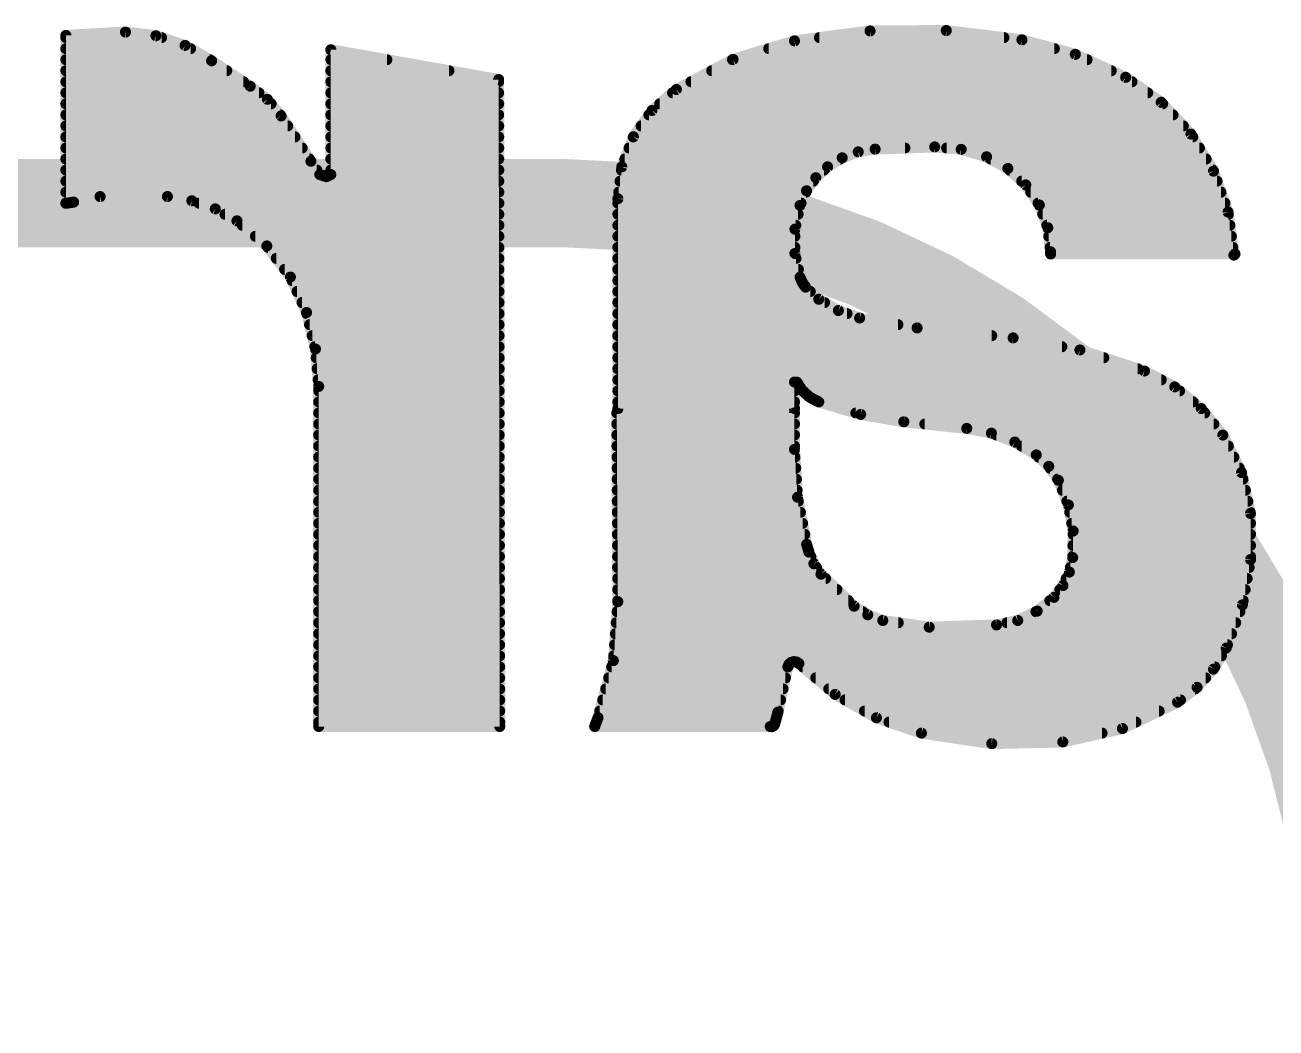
# Model space of a CAD drawing. Extents: x 0 to 48, y -23 to 79.
# Drawn here: x 27.442 to 30.32, y 40.012 to 42.32 of the extents above; entities that cross this region are included whole.
import ezdxf

# ---------------------------------------------------------------- set-up
doc = ezdxf.new("R2010")
doc.units = 0
doc.layers.add('1', color=12, linetype='CONTINUOUS')
doc.layers.add('22', color=40, linetype='CONTINUOUS')

msp = doc.modelspace()

# ---------------------------------------------------------------- linework, layer by layer
at = {"layer": '1', "const_width": 0.2032}
msp.add_lwpolyline([(28.684, 41.91), (19.576, 41.91)], dxfattribs=at)
at = {"layer": '1'}
for points, const_width in [([(30.48, 40.114, 0.4142), (28.684, 41.91)], 0.2032), ([(28.684, 41.9608, 1), (28.684, 41.8592)], 0.1016), ([(28.684, 41.8592, 1), (28.684, 41.9608)], 0.1016)]:
    msp.add_lwpolyline(points, format="xyb", dxfattribs=dict(at, const_width=const_width))
at = {"layer": '22', "const_width": 0.0127}
for points in [[(27.5425, 42.2961, 1), (27.5297, 42.2961)], [(27.5357, 42.3024, 1), (27.5365, 42.2898)], [(27.6741, 42.31, 1), (27.6725, 42.2974)], [(27.6737, 42.2974, 1), (27.6729, 42.31)], [(29.3863, 42.3127, 1), (29.3864, 42.3)], [(29.3872, 42.3001, 1), (29.3855, 42.3127)], [(29.5625, 42.3135, 1), (29.561, 42.3009)], [(29.5618, 42.3009, 1), (29.5617, 42.3136)], [(27.5361, 42.2974, 1), (27.5361, 42.2847)], [(27.7454, 42.3013, 1), (27.7413, 42.2893)], [(27.7426, 42.289, 1), (27.7441, 42.3016)], [(27.7562, 42.2847, 1), (27.7562, 42.2974)], [(27.8135, 42.2785, 1), (27.8071, 42.2675)], [(27.8083, 42.267, 1), (27.8123, 42.279)], [(29.2117, 42.2897, 1), (29.2133, 42.2771)], [(29.2143, 42.2773, 1), (29.2107, 42.2895)], [(29.27, 42.2974, 1), (29.27, 42.2847)], [(29.6942, 42.2847, 1), (29.6942, 42.2974)], [(29.7375, 42.292, 1), (29.7341, 42.2798)], [(29.735, 42.2796, 1), (29.7366, 42.2922)], [(27.5361, 42.2719, 1), (27.5361, 42.2593)], [(27.5361, 42.2465, 1), (27.5361, 42.2339)], [(27.8231, 42.2593, 1), (27.8231, 42.2719)], [(27.8671, 42.2339, 1), (27.8671, 42.2465)], [(28.1468, 42.2694, 1), (28.1446, 42.2568)], [(28.1521, 42.2631, 1), (28.1394, 42.2631)], [(28.1457, 42.2465, 1), (28.1457, 42.2339)], [(28.2746, 42.2339, 1), (28.2746, 42.2465)], [(29.0698, 42.2465, 1), (29.0698, 42.2339)], [(29.0693, 42.247, 1), (29.073, 42.2348)], [(29.0741, 42.2353, 1), (29.0681, 42.2465)], [(29.1533, 42.2719, 1), (29.1533, 42.2593)], [(29.8104, 42.2593, 1), (29.8104, 42.2719)], [(29.8613, 42.2583, 1), (29.856, 42.2467)], [(29.857, 42.2464, 1), (29.8603, 42.2586)], [(29.8856, 42.2339, 1), (29.8856, 42.2465)], [(27.5361, 42.2212, 1), (27.5361, 42.2085)], [(27.8749, 42.243, 1), (27.8679, 42.2324)], [(27.8682, 42.2322, 1), (27.8746, 42.2432)], [(27.9062, 42.2085, 1), (27.9062, 42.2212)], [(28.1457, 42.2212, 1), (28.1457, 42.2085)], [(28.4175, 42.2085, 1), (28.4175, 42.2212)], [(29.022, 42.2212, 1), (29.022, 42.2085)], [(29.9412, 42.2085, 1), (29.9412, 42.2212)], [(27.5361, 42.1957, 1), (27.5361, 42.1831)], [(27.9448, 42.1831, 1), (27.9448, 42.1957)], [(28.1457, 42.1957, 1), (28.1457, 42.1831)], [(28.5381, 42.1945, 1), (28.5255, 42.1945)], [(28.5307, 42.1882, 1), (28.5329, 42.2008)], [(28.5318, 42.1831, 1), (28.5318, 42.1957)], [(28.9743, 42.1957, 1), (28.9743, 42.1831)], [(29.9782, 42.2048, 1), (29.9708, 42.1944)], [(29.9719, 42.1938, 1), (29.9771, 42.2054)], [(29.989, 42.1831, 1), (29.989, 42.1957)], [(27.5361, 42.1703, 1), (27.5361, 42.1577)], [(27.9642, 42.1842, 1), (27.9564, 42.1742)], [(27.9568, 42.1739, 1), (27.9638, 42.1845)], [(27.9802, 42.1577, 1), (27.9802, 42.1703)], [(28.1457, 42.1703, 1), (28.1457, 42.1577)], [(28.5319, 42.1577, 1), (28.5319, 42.1703)], [(28.932, 42.1703, 1), (28.932, 42.1577)], [(28.9378, 42.1772, 1), (28.9438, 42.166)], [(28.9449, 42.1668, 1), (28.9367, 42.1764)], [(30.0252, 42.1577, 1), (30.0252, 42.1703)], [(27.5361, 42.145, 1), (27.5361, 42.1323)], [(28.0046, 42.153, 1), (27.9949, 42.145)], [(27.9959, 42.144, 1), (28.0036, 42.154)], [(28.0083, 42.1323, 1), (28.0083, 42.145)], [(28.1457, 42.145, 1), (28.1457, 42.1323)], [(28.5319, 42.1323, 1), (28.5319, 42.145)], [(28.9024, 42.145, 1), (28.9024, 42.1323)], [(30.0609, 42.1465, 1), (30.0516, 42.1378)], [(30.0526, 42.1369, 1), (30.0599, 42.1473)], [(30.0596, 42.1323, 1), (30.0596, 42.145)], [(27.5361, 42.1195, 1), (27.5361, 42.1069)], [(28.0367, 42.1142, 1), (28.0261, 42.1072)], [(28.0265, 42.1067, 1), (28.0363, 42.1147)], [(28.0293, 42.1069, 1), (28.0293, 42.1195)], [(28.1457, 42.1195, 1), (28.1457, 42.1069)], [(28.5319, 42.1069, 1), (28.5319, 42.1195)], [(28.8775, 42.1195, 1), (28.8775, 42.1069)], [(28.8805, 42.1281, 1), (28.8888, 42.1185)], [(28.8898, 42.1196, 1), (28.8794, 42.127)], [(30.0834, 42.1069, 1), (30.0834, 42.1195)], [(27.5361, 42.0941, 1), (27.5361, 42.0815)], [(28.0465, 42.0815, 1), (28.0465, 42.0941)], [(28.1457, 42.0941, 1), (28.1457, 42.0815)], [(28.532, 42.0815, 1), (28.532, 42.0941)], [(28.8596, 42.0941, 1), (28.8596, 42.0815)], [(30.1072, 42.0815, 1), (30.1072, 42.0941)], [(30.13, 42.0725, 1), (30.1192, 42.0659)], [(30.12, 42.0648, 1), (30.1292, 42.0735)], [(27.5361, 42.0688, 1), (27.5361, 42.0561)], [(28.0632, 42.0561, 1), (28.0632, 42.0688)], [(28.1457, 42.0688, 1), (28.1457, 42.0561)], [(28.532, 42.0561, 1), (28.532, 42.0688)], [(28.8417, 42.0688, 1), (28.8417, 42.0561)], [(28.8367, 42.0665, 1), (28.8471, 42.0591)], [(28.8478, 42.0605, 1), (28.836, 42.0651)], [(29.5357, 42.0458, 1), (29.5345, 42.0332)], [(29.5353, 42.0332, 1), (29.5349, 42.0458)], [(30.1287, 42.0561, 1), (30.1287, 42.0688)], [(27.5361, 42.0433, 1), (27.5361, 42.0307)], [(27.5361, 42.0179, 1), (27.5361, 42.0053)], [(28.0799, 42.0307, 1), (28.0799, 42.0433)], [(28.0966, 42.0053, 1), (28.0966, 42.0179)], [(28.1457, 42.0433, 1), (28.1457, 42.0307)], [(28.1457, 42.0179, 1), (28.1457, 42.0053)], [(28.5321, 42.0307, 1), (28.5321, 42.0433)], [(28.5321, 42.0053, 1), (28.5321, 42.0179)], [(28.8221, 42.0179, 1), (28.8221, 42.0053)], [(28.8319, 42.0433, 1), (28.8319, 42.0307)], [(29.3201, 42.0203, 1), (29.3245, 42.0084)], [(29.3178, 42.0053, 1), (29.3178, 42.0179)], [(29.3256, 42.0089, 1), (29.319, 42.0198)], [(29.3581, 42.0344, 1), (29.3602, 42.0218)], [(29.3614, 42.0221, 1), (29.3569, 42.034)], [(29.3978, 42.0408, 1), (29.3982, 42.0282)], [(29.399, 42.0282, 1), (29.397, 42.0408)], [(29.4666, 42.0307, 1), (29.4666, 42.0433)], [(29.5625, 42.0433, 1), (29.5625, 42.0307)], [(29.5977, 42.04, 1), (29.5941, 42.0279)], [(29.5953, 42.0276, 1), (29.5965, 42.0403)], [(29.6576, 42.0223, 1), (29.6514, 42.0111)], [(29.6527, 42.0106, 1), (29.6563, 42.0228)], [(29.6638, 42.0179, 1), (29.6638, 42.0053)], [(30.1442, 42.0307, 1), (30.1442, 42.0433)], [(30.1596, 42.0053, 1), (30.1596, 42.0179)], [(27.5361, 41.9926, 1), (27.5361, 41.9799)], [(28.1053, 42.01, 1), (28.0947, 42.003)], [(28.0947, 42.003, 1), (28.1053, 42.01)], [(28.1135, 41.9799, 1), (28.1135, 41.9926)], [(28.1457, 41.9926, 1), (28.1457, 41.9799)], [(28.5322, 41.9799, 1), (28.5322, 41.9926)], [(28.8143, 41.9926, 1), (28.8143, 41.9799)], [(28.8093, 41.996, 1), (28.8211, 41.9914)], [(28.8215, 41.9929, 1), (28.8089, 41.9945)], [(29.2805, 41.9799, 1), (29.2805, 41.9926)], [(29.2854, 41.9992, 1), (29.292, 41.9884)], [(29.293, 41.9891, 1), (29.2844, 41.9985)], [(29.7077, 41.9945, 1), (29.6991, 41.9851)], [(29.7003, 41.9843, 1), (29.7065, 41.9954)], [(29.7074, 41.9926, 1), (29.7074, 41.9799)], [(30.1825, 41.9859, 1), (30.1706, 41.9817)], [(30.1711, 41.9805, 1), (30.182, 41.9871)], [(30.1751, 41.9799, 1), (30.1751, 41.9926)], [(27.5361, 41.9671, 1), (27.5361, 41.9545)], [(28.1223, 41.982, 1), (28.1183, 41.97)], [(28.115, 41.9725, 1), (28.1256, 41.9795)], [(28.1328, 41.9767, 1), (28.1384, 41.9653)], [(28.1336, 41.965, 1), (28.1376, 41.977)], [(28.1394, 41.976, 1), (28.1521, 41.976)], [(28.1485, 41.9703, 1), (28.1429, 41.9817)], [(28.5322, 41.9545, 1), (28.5322, 41.9671)], [(28.8111, 41.9671, 1), (28.8111, 41.9545)], [(29.2573, 41.9734, 1), (29.2659, 41.964)], [(29.256, 41.9545, 1), (29.256, 41.9671)], [(29.2668, 41.965, 1), (29.2565, 41.9724)], [(29.7352, 41.9671, 1), (29.7352, 41.9545)], [(29.7499, 41.9557, 1), (29.7393, 41.9486)], [(30.1847, 41.9545, 1), (30.1847, 41.9671)], [(27.5361, 41.9417, 1), (27.5361, 41.9291)], [(27.6149, 41.9316, 1), (27.6149, 41.9189)], [(27.6162, 41.919, 1), (27.6136, 41.9314)], [(27.7709, 41.9315, 1), (27.7687, 41.9189)], [(27.7698, 41.9189, 1), (27.7698, 41.9316)], [(28.5323, 41.9291, 1), (28.5323, 41.9417)], [(28.808, 41.9417, 1), (28.808, 41.9291)], [(29.235, 41.9423, 1), (29.2453, 41.935)], [(29.246, 41.9361, 1), (29.2344, 41.9412)], [(29.2387, 41.9291, 1), (29.2387, 41.9417)], [(29.7403, 41.9475, 1), (29.7489, 41.9569)], [(29.7559, 41.9417, 1), (29.7559, 41.9291)], [(30.1937, 41.9291, 1), (30.1937, 41.9417)], [(27.5297, 41.91, 1), (27.5425, 41.91)], [(27.5361, 41.9164, 1), (27.5361, 41.9037)], [(27.5361, 41.9164, 1), (27.5361, 41.9037)], [(27.5377, 41.9163, 1), (27.5397, 41.9037)], [(27.5387, 41.9037, 1), (27.5387, 41.9164)], [(27.5387, 41.9037, 1), (27.5387, 41.9164)], [(27.5526, 41.9187, 1), (27.5552, 41.9063)], [(27.5549, 41.9062, 1), (27.5529, 41.9188)], [(27.8281, 41.9217, 1), (27.8239, 41.9097)], [(27.825, 41.9094, 1), (27.8271, 41.9219)], [(27.8423, 41.9164, 1), (27.8423, 41.9037)], [(27.8829, 41.9025, 1), (27.8768, 41.8914)], [(27.8778, 41.8909, 1), (27.882, 41.9029)], [(28.5323, 41.9037, 1), (28.5323, 41.9164)], [(28.8125, 41.9202, 1), (28.7997, 41.9202)], [(28.7998, 41.921, 1), (28.8124, 41.9194)], [(28.8061, 41.9164, 1), (28.8061, 41.9037)], [(29.2194, 41.9075, 1), (29.231, 41.9023)], [(29.2314, 41.9036, 1), (29.219, 41.9062)], [(29.2275, 41.9037, 1), (29.2275, 41.9164)], [(29.773, 41.9164, 1), (29.773, 41.9037)], [(29.7817, 41.9081, 1), (29.7698, 41.9037)], [(29.7705, 41.9024, 1), (29.7811, 41.9095)], [(30.2028, 41.9037, 1), (30.2028, 41.9164)], [(27.9022, 41.8909, 1), (27.9022, 41.8783)], [(27.9339, 41.8743, 1), (27.9257, 41.8645)], [(27.9267, 41.8638, 1), (27.9329, 41.875)], [(28.5323, 41.8783, 1), (28.5323, 41.8909)], [(28.8061, 41.8909, 1), (28.8061, 41.8783)], [(29.2209, 41.8783, 1), (29.2209, 41.8909)], [(29.7837, 41.8909, 1), (29.7837, 41.8783)], [(30.2163, 41.8905, 1), (30.2037, 41.8888)], [(30.204, 41.8875, 1), (30.216, 41.8918)], [(30.2107, 41.8783, 1), (30.2107, 41.8909)], [(27.9419, 41.8655, 1), (27.9419, 41.8529)], [(28.5324, 41.8529, 1), (28.5324, 41.8655)], [(28.8061, 41.8655, 1), (28.8061, 41.8529)], [(29.2199, 41.8503, 1), (29.2072, 41.8503)], [(29.2073, 41.8516, 1), (29.2197, 41.849)], [(29.2154, 41.8529, 1), (29.2154, 41.8655)], [(29.7931, 41.8655, 1), (29.7931, 41.8529)], [(29.8015, 41.8544, 1), (29.7889, 41.8529)], [(29.7893, 41.8514, 1), (29.8012, 41.8558)], [(30.2141, 41.8529, 1), (30.2141, 41.8655)], [(27.9722, 41.8402, 1), (27.9722, 41.8275)], [(28.0036, 41.8155, 1), (27.9934, 41.8078)], [(27.9944, 41.8068, 1), (28.0026, 41.8165)], [(28.001, 41.8147, 1), (28.001, 41.8021)], [(28.5324, 41.8275, 1), (28.5324, 41.8402)], [(28.5325, 41.8021, 1), (28.5325, 41.8147)], [(28.8061, 41.8402, 1), (28.8061, 41.8275)], [(28.8061, 41.8147, 1), (28.8061, 41.8021)], [(29.2135, 41.8275, 1), (29.2135, 41.8402)], [(29.2135, 41.8021, 1), (29.2135, 41.8147)], [(29.7976, 41.8402, 1), (29.7976, 41.8275)], [(29.8006, 41.8147, 1), (29.8006, 41.8021)], [(30.2176, 41.8275, 1), (30.2176, 41.8402)], [(30.2211, 41.8021, 1), (30.2211, 41.8147)], [(28.0203, 41.7893, 1), (28.0203, 41.7767)], [(28.5325, 41.7767, 1), (28.5325, 41.7893)], [(28.8061, 41.7893, 1), (28.8061, 41.7767)], [(29.2197, 41.7957, 1), (29.2073, 41.7931)], [(29.2072, 41.7944, 1), (29.2199, 41.7944)], [(29.216, 41.7767, 1), (29.216, 41.7893)], [(29.8082, 41.7982, 1), (29.7954, 41.7982)], [(29.7954, 41.7932, 1), (29.8082, 41.7932)], [(29.8018, 41.7995, 1), (29.8018, 41.7869)], [(29.7955, 41.7975, 1), (29.8081, 41.7989)], [(30.2189, 41.795, 1), (30.2281, 41.7862)], [(30.2172, 41.7897, 1), (30.2298, 41.7915)], [(30.2306, 41.7888, 1), (30.2214, 41.7976)], [(30.226, 41.7869, 1), (30.226, 41.7995)], [(28.0395, 41.764, 1), (28.0395, 41.7513)], [(28.5326, 41.7513, 1), (28.5326, 41.764)], [(28.8061, 41.764, 1), (28.8061, 41.7513)], [(29.2214, 41.7513, 1), (29.2214, 41.764)], [(28.0585, 41.7428, 1), (28.047, 41.7376)], [(28.0477, 41.7363, 1), (28.0578, 41.744)], [(28.0564, 41.7385, 1), (28.0564, 41.7259)], [(28.5326, 41.7259, 1), (28.5326, 41.7385)], [(28.8061, 41.7385, 1), (28.8061, 41.7259)], [(29.231, 41.7423, 1), (29.2194, 41.7373)], [(29.219, 41.7385, 1), (29.2314, 41.7411)], [(29.2357, 41.7314, 1), (29.2252, 41.7242)], [(29.2246, 41.7252, 1), (29.2363, 41.7303)], [(29.2285, 41.7259, 1), (29.2285, 41.7385)], [(28.0679, 41.7131, 1), (28.0679, 41.7005)], [(28.5327, 41.7005, 1), (28.5327, 41.7131)], [(28.8061, 41.7131, 1), (28.8061, 41.7005)], [(29.2422, 41.7217, 1), (29.2336, 41.7123)], [(29.2327, 41.7134, 1), (29.2431, 41.7206)], [(29.249, 41.7005, 1), (29.249, 41.7131)], [(28.0795, 41.6878, 1), (28.0795, 41.6751)], [(28.5327, 41.6751, 1), (28.5327, 41.6878)], [(28.8061, 41.6878, 1), (28.8061, 41.6751)], [(29.2716, 41.6945, 1), (29.2652, 41.6835)], [(29.2641, 41.6843, 1), (29.2727, 41.6937)], [(29.2816, 41.6751, 1), (29.2816, 41.6878)], [(29.3155, 41.669, 1), (29.3113, 41.6571)], [(28.0961, 41.66, 1), (28.0837, 41.657)], [(28.0841, 41.6559, 1), (28.0957, 41.6611)], [(28.0905, 41.6623, 1), (28.0905, 41.6497)], [(28.5327, 41.6497, 1), (28.5327, 41.6623)], [(28.8061, 41.6623, 1), (28.8061, 41.6497)], [(29.3102, 41.6575, 1), (29.3166, 41.6686)], [(29.3334, 41.6497, 1), (29.3334, 41.6623)], [(29.3635, 41.6521, 1), (29.3613, 41.6395)], [(29.3603, 41.6398, 1), (29.3645, 41.6518)], [(28.0967, 41.6369, 1), (28.0967, 41.6243)], [(28.5328, 41.6243, 1), (28.5328, 41.6369)], [(28.8061, 41.6369, 1), (28.8061, 41.6243)], [(29.4505, 41.6243, 1), (29.4505, 41.6369)], [(29.4952, 41.6293, 1), (29.4938, 41.6167)], [(29.4934, 41.6167, 1), (29.4956, 41.6293)], [(28.1029, 41.6116, 1), (28.1029, 41.5989)], [(28.1091, 41.5861, 1), (28.1091, 41.5735)], [(28.5328, 41.5989, 1), (28.5328, 41.6116)], [(28.5329, 41.5735, 1), (28.5329, 41.5861)], [(28.8061, 41.6116, 1), (28.8061, 41.5989)], [(28.8061, 41.5861, 1), (28.8061, 41.5735)], [(29.6663, 41.5989, 1), (29.6663, 41.6116)], [(29.7166, 41.6063, 1), (29.7144, 41.5939)], [(29.7148, 41.5938, 1), (29.7162, 41.6064)], [(29.8277, 41.5735, 1), (29.8277, 41.5861)], [(28.1167, 41.5751, 1), (28.104, 41.574)], [(28.1042, 41.573, 1), (28.1165, 41.576)], [(28.1121, 41.5607, 1), (28.1121, 41.5481)], [(28.5329, 41.5481, 1), (28.5329, 41.5607)], [(28.8061, 41.5607, 1), (28.8061, 41.5481)], [(29.8712, 41.5783, 1), (29.8672, 41.5663)], [(29.8681, 41.5661, 1), (29.8703, 41.5786)], [(29.9241, 41.5481, 1), (29.9241, 41.5607)], [(28.1143, 41.5354, 1), (28.1143, 41.5227)], [(28.533, 41.5227, 1), (28.533, 41.5354)], [(28.8061, 41.5354, 1), (28.8061, 41.5227)], [(30.0021, 41.5227, 1), (30.0021, 41.5354)], [(30.0207, 41.5295, 1), (30.0147, 41.5183)], [(30.0157, 41.5179, 1), (30.0197, 41.5299)], [(28.1165, 41.5099, 1), (28.1165, 41.4973)], [(28.533, 41.4973, 1), (28.533, 41.5099)], [(28.8061, 41.5099, 1), (28.8061, 41.4973)], [(29.2125, 41.5048, 1), (29.2125, 41.4922)], [(29.2189, 41.4985, 1), (29.2062, 41.4985)], [(29.2229, 41.502, 1), (29.2123, 41.495)], [(29.2176, 41.4922, 1), (29.2176, 41.5048)], [(30.0563, 41.4973, 1), (30.0563, 41.5099)], [(28.1242, 41.4884, 1), (28.1115, 41.4884)], [(28.1115, 41.4879, 1), (28.1241, 41.4889)], [(28.1178, 41.4845, 1), (28.1178, 41.4719)], [(28.5331, 41.4719, 1), (28.5331, 41.4845)], [(28.8061, 41.4845, 1), (28.8061, 41.4719)], [(29.2125, 41.4719, 1), (29.2125, 41.4845)], [(29.2347, 41.4838, 1), (29.2262, 41.4743)], [(29.2314, 41.4845, 1), (29.2314, 41.4719)], [(29.2251, 41.4756, 1), (29.2357, 41.4826)], [(29.2506, 41.4691, 1), (29.2448, 41.4579)], [(29.2435, 41.4588, 1), (29.252, 41.4682)], [(30.0914, 41.4922, 1), (30.0833, 41.4824)], [(30.0844, 41.4817, 1), (30.0903, 41.4929)], [(30.0985, 41.4719, 1), (30.0985, 41.4845)], [(28.1178, 41.4592, 1), (28.1178, 41.4465)], [(28.5331, 41.4465, 1), (28.5331, 41.4592)], [(28.8061, 41.4592, 1), (28.8061, 41.4465)], [(28.8061, 41.444, 1), (28.8061, 41.4313)], [(29.2125, 41.4465, 1), (29.2125, 41.4592)], [(29.2125, 41.4313, 1), (29.2125, 41.444)], [(29.2702, 41.4589, 1), (29.2666, 41.4467)], [(29.2684, 41.4592, 1), (29.2684, 41.4465)], [(29.2655, 41.4472, 1), (29.2713, 41.4584)], [(30.1296, 41.4465, 1), (30.1296, 41.4592)], [(30.1532, 41.4416, 1), (30.1434, 41.4335)], [(30.1443, 41.4326, 1), (30.1523, 41.4425)], [(28.1178, 41.4337, 1), (28.1178, 41.4211)], [(28.5331, 41.4211, 1), (28.5331, 41.4337)], [(28.8099, 41.4274, 1), (28.7973, 41.4274)], [(28.8036, 41.4337, 1), (28.8036, 41.4211)], [(28.7997, 41.4376, 1), (28.8125, 41.4376)], [(29.2062, 41.4376, 1), (29.2189, 41.4376)], [(29.2189, 41.4274, 1), (29.2062, 41.4274)], [(29.2125, 41.4211, 1), (29.2125, 41.4337)], [(29.3536, 41.4337, 1), (29.3536, 41.4211)], [(29.3659, 41.4303, 1), (29.3638, 41.4178)], [(29.363, 41.418, 1), (29.3666, 41.4301)], [(29.4647, 41.4134, 1), (29.4633, 41.4008)], [(29.4629, 41.4008, 1), (29.4651, 41.4134)], [(30.1566, 41.4211, 1), (30.1566, 41.4337)], [(28.1178, 41.4083, 1), (28.1178, 41.3957)], [(28.1178, 41.383, 1), (28.1178, 41.3703)], [(28.5332, 41.3957, 1), (28.5332, 41.4083)], [(28.5332, 41.3703, 1), (28.5332, 41.383)], [(28.8037, 41.4083, 1), (28.8037, 41.3957)], [(28.8039, 41.383, 1), (28.8039, 41.3703)], [(29.2125, 41.3957, 1), (29.2125, 41.4083)], [(29.2125, 41.3703, 1), (29.2125, 41.383)], [(29.5123, 41.4083, 1), (29.5123, 41.3957)], [(29.61, 41.398, 1), (29.6076, 41.3856)], [(29.6081, 41.3855, 1), (29.6095, 41.3981)], [(29.6677, 41.3869, 1), (29.6632, 41.375)], [(29.6642, 41.3747, 1), (29.6666, 41.3872)], [(29.6769, 41.383, 1), (29.6769, 41.3703)], [(30.1773, 41.3957, 1), (30.1773, 41.4083)], [(30.2038, 41.3794, 1), (30.1924, 41.3738)], [(30.1981, 41.3703, 1), (30.1981, 41.383)], [(28.1178, 41.3575, 1), (28.1178, 41.3449)], [(28.5333, 41.3449, 1), (28.5333, 41.3575)], [(28.804, 41.3575, 1), (28.804, 41.3449)], [(29.2125, 41.3449, 1), (29.2125, 41.3575)], [(29.7226, 41.3659, 1), (29.716, 41.355)], [(29.717, 41.3545, 1), (29.7216, 41.3664)], [(29.7348, 41.3575, 1), (29.7348, 41.3449)], [(30.1932, 41.3726, 1), (30.203, 41.3806)], [(30.2107, 41.3449, 1), (30.2107, 41.3575)], [(28.1178, 41.3321, 1), (28.1178, 41.3195)], [(28.5333, 41.3195, 1), (28.5333, 41.3321)], [(28.8042, 41.3321, 1), (28.8042, 41.3195)], [(29.2188, 41.344, 1), (29.2062, 41.3432)], [(29.2062, 41.3436, 1), (29.2189, 41.3436)], [(29.2136, 41.3195, 1), (29.2136, 41.3321)], [(29.7731, 41.3356, 1), (29.7645, 41.3262)], [(29.7655, 41.3254, 1), (29.7721, 41.3364)], [(29.7744, 41.3321, 1), (29.7744, 41.3195)], [(30.2234, 41.3195, 1), (30.2234, 41.3321)], [(28.1178, 41.3068, 1), (28.1178, 41.2941)], [(28.5334, 41.2941, 1), (28.5334, 41.3068)], [(28.8043, 41.3068, 1), (28.8043, 41.2941)], [(29.2153, 41.2941, 1), (29.2153, 41.3068)], [(29.8028, 41.3082, 1), (29.7923, 41.301)], [(29.7933, 41.2999, 1), (29.8018, 41.3093)], [(29.8005, 41.3068, 1), (29.8005, 41.2941)], [(30.2472, 41.2917, 1), (30.2348, 41.289)], [(30.236, 41.2941, 1), (30.236, 41.3068)], [(28.1178, 41.2813, 1), (28.1178, 41.2687)], [(28.5334, 41.2687, 1), (28.5334, 41.2813)], [(28.8045, 41.2813, 1), (28.8045, 41.2687)], [(29.2169, 41.2687, 1), (29.2169, 41.2813)], [(29.8179, 41.2813, 1), (29.8179, 41.2687)], [(29.8255, 41.2749, 1), (29.8137, 41.2701)], [(29.8144, 41.2689, 1), (29.8248, 41.2761)], [(30.2353, 41.2875, 1), (30.2467, 41.2932)], [(30.2444, 41.2687, 1), (30.2444, 41.2813)], [(28.1178, 41.2559, 1), (28.1178, 41.2433)], [(28.5335, 41.2433, 1), (28.5335, 41.2559)], [(28.8046, 41.2559, 1), (28.8046, 41.2433)], [(29.2258, 41.2347, 1), (29.2133, 41.2322)], [(29.2185, 41.2433, 1), (29.2185, 41.2559)], [(29.8289, 41.2559, 1), (29.8289, 41.2433)], [(30.2499, 41.2433, 1), (30.2499, 41.2559)], [(28.1178, 41.2306, 1), (28.1178, 41.2179)], [(28.5335, 41.2179, 1), (28.5335, 41.2306)], [(28.8048, 41.2306, 1), (28.8048, 41.2179)], [(29.2132, 41.2331, 1), (29.2259, 41.2339)], [(29.2213, 41.2179, 1), (29.2213, 41.2306)], [(29.8392, 41.2306, 1), (29.8392, 41.2179)], [(29.8488, 41.217, 1), (29.8363, 41.2147)], [(29.8367, 41.2135, 1), (29.8485, 41.2183)], [(30.2555, 41.2179, 1), (30.2555, 41.2306)], [(28.1178, 41.2051, 1), (28.1178, 41.1925)], [(28.5335, 41.1925, 1), (28.5335, 41.2051)], [(28.8049, 41.2051, 1), (28.8049, 41.1925)], [(29.2262, 41.1925, 1), (29.2262, 41.2051)], [(29.8458, 41.2051, 1), (29.8458, 41.1925)], [(30.2679, 41.1963, 1), (30.2553, 41.1963)], [(30.2554, 41.1949, 1), (30.2678, 41.1977)], [(30.2611, 41.1925, 1), (30.2611, 41.2051)], [(28.1178, 41.1797, 1), (28.1178, 41.1671)], [(28.1178, 41.1544, 1), (28.1178, 41.1417)], [(28.5336, 41.1671, 1), (28.5336, 41.1797)], [(28.5336, 41.1417, 1), (28.5336, 41.1544)], [(28.8051, 41.1797, 1), (28.8051, 41.1671)], [(28.8052, 41.1544, 1), (28.8052, 41.1417)], [(29.2312, 41.1671, 1), (29.2312, 41.1797)], [(29.2361, 41.1417, 1), (29.2361, 41.1544)], [(29.8505, 41.1797, 1), (29.8505, 41.1671)], [(29.8536, 41.1544, 1), (29.8536, 41.1417)], [(29.8601, 41.1557, 1), (29.8474, 41.1559)], [(29.8475, 41.1546, 1), (29.86, 41.157)], [(30.2617, 41.1671, 1), (30.2617, 41.1797)], [(30.2617, 41.1417, 1), (30.2617, 41.1544)], [(28.1178, 41.1289, 1), (28.1178, 41.1163)], [(28.5337, 41.1163, 1), (28.5337, 41.1289)], [(28.8054, 41.1289, 1), (28.8054, 41.1163)], [(29.2466, 41.1269, 1), (29.2344, 41.1233)], [(29.2343, 41.1239, 1), (29.2467, 41.1263)], [(29.2412, 41.1163, 1), (29.2412, 41.1289)], [(29.8531, 41.1289, 1), (29.8531, 41.1163)], [(30.2618, 41.1163, 1), (30.2618, 41.1289)], [(28.1178, 41.1035, 1), (28.1178, 41.0909)], [(28.5337, 41.0909, 1), (28.5337, 41.1035)], [(28.8055, 41.1035, 1), (28.8055, 41.0909)], [(29.2514, 41.1099, 1), (29.2398, 41.1049)], [(29.2395, 41.1056, 1), (29.2517, 41.1092)], [(29.25, 41.0909, 1), (29.25, 41.1035)], [(29.8526, 41.1035, 1), (29.8526, 41.0909)], [(29.8463, 41.0948, 1), (29.8589, 41.0946)], [(29.8588, 41.0933, 1), (29.8464, 41.0961)], [(30.2681, 41.0891, 1), (30.2556, 41.0913)], [(30.2618, 41.0909, 1), (30.2618, 41.1035)], [(28.1178, 41.0782, 1), (28.1178, 41.0655)], [(28.5338, 41.0655, 1), (28.5338, 41.0782)], [(28.8056, 41.0782, 1), (28.8056, 41.0655)], [(29.2623, 41.0842, 1), (29.2518, 41.077)], [(29.2512, 41.0781, 1), (29.2629, 41.0831)], [(29.2631, 41.0655, 1), (29.2631, 41.0782)], [(29.8506, 41.0586, 1), (29.8392, 41.064)], [(29.8473, 41.0782, 1), (29.8473, 41.0655)], [(30.2555, 41.0902, 1), (30.2682, 41.0902)], [(30.2585, 41.0655, 1), (30.2585, 41.0782)], [(28.1178, 41.0527, 1), (28.1178, 41.0401)], [(28.5338, 41.0401, 1), (28.5338, 41.0527)], [(28.8058, 41.0527, 1), (28.8058, 41.0401)], [(29.2779, 41.0612, 1), (29.2691, 41.052)], [(29.2683, 41.053, 1), (29.2787, 41.0602)], [(29.284, 41.0401, 1), (29.284, 41.0527)], [(29.8353, 41.0265, 1), (29.8252, 41.0342)], [(29.8378, 41.0527, 1), (29.8378, 41.0401)], [(29.8387, 41.0628, 1), (29.8511, 41.0599)], [(30.254, 41.0401, 1), (30.254, 41.0527)], [(28.1178, 41.0273, 1), (28.1178, 41.0147)], [(28.5339, 41.0147, 1), (28.5339, 41.0273)], [(28.8059, 41.0273, 1), (28.8059, 41.0147)], [(29.3103, 41.0147, 1), (29.3103, 41.0273)], [(29.8134, 40.9983, 1), (29.8054, 41.0081)], [(29.8231, 41.0273, 1), (29.8231, 41.0147)], [(29.8245, 41.0331, 1), (29.836, 41.0276)], [(30.2494, 41.0147, 1), (30.2494, 41.0273)], [(28.1178, 41.002, 1), (28.1178, 40.9893)], [(28.5339, 40.9893, 1), (28.5339, 41.002)], [(28.8061, 41.002, 1), (28.8061, 40.9893)], [(28.8124, 40.9926, 1), (28.7998, 40.9936)], [(28.7998, 40.9931, 1), (28.8124, 40.9931)], [(29.3366, 40.9893, 1), (29.3366, 41.002)], [(29.3531, 40.9883, 1), (29.3463, 40.9775)], [(29.3453, 40.9783, 1), (29.3541, 40.9875)], [(29.8002, 41.002, 1), (29.8002, 40.9893)], [(29.8044, 41.0071, 1), (29.8144, 40.9993)], [(30.2368, 40.9869, 1), (30.2493, 40.9846)], [(30.249, 40.9835, 1), (30.2371, 40.988)], [(30.2448, 40.9893, 1), (30.2448, 41.002)], [(28.1178, 40.9766, 1), (28.1178, 40.9639)], [(28.1178, 40.9511, 1), (28.1178, 40.9385)], [(28.5339, 40.9639, 1), (28.5339, 40.9766)], [(28.534, 40.9385, 1), (28.534, 40.9511)], [(28.8024, 40.9511, 1), (28.8024, 40.9385)], [(28.8044, 40.9766, 1), (28.8044, 40.9639)], [(29.3698, 40.9639, 1), (29.3698, 40.9766)], [(29.3833, 40.969, 1), (29.3788, 40.9571)], [(29.3776, 40.9577, 1), (29.3844, 40.9684)], [(29.4166, 40.9562, 1), (29.4148, 40.9436)], [(29.4134, 40.944, 1), (29.418, 40.9558)], [(29.4513, 40.9385, 1), (29.4513, 40.9511)], [(29.7015, 40.9511, 1), (29.7015, 40.9385)], [(29.7233, 40.9557, 1), (29.7289, 40.9443)], [(29.7274, 40.9438, 1), (29.7248, 40.9562)], [(29.7681, 40.9766, 1), (29.7681, 40.9639)], [(29.7669, 40.9765, 1), (29.775, 40.9667)], [(29.7737, 40.9659, 1), (29.7682, 40.9773)], [(30.2276, 40.9385, 1), (30.2276, 40.9511)], [(30.2372, 40.9639, 1), (30.2372, 40.9766)], [(28.1178, 40.9258, 1), (28.1178, 40.9131)], [(28.534, 40.9131, 1), (28.534, 40.9258)], [(28.8005, 40.9258, 1), (28.8005, 40.9131)], [(29.5222, 40.9409, 1), (29.5226, 40.9283)], [(29.5215, 40.9283, 1), (29.5233, 40.9409)], [(29.6761, 40.9459, 1), (29.6787, 40.9335)], [(29.6776, 40.9334, 1), (29.6772, 40.946)], [(30.2181, 40.9131, 1), (30.2181, 40.9258)], [(28.1178, 40.9004, 1), (28.1178, 40.8877)], [(28.5341, 40.8877, 1), (28.5341, 40.9004)], [(28.7985, 40.9004, 1), (28.7985, 40.8877)], [(30.2111, 40.8831, 1), (30.2003, 40.8897)], [(30.2086, 40.8877, 1), (30.2086, 40.9004)], [(28.1178, 40.8749, 1), (28.1178, 40.8623)], [(28.5341, 40.8623, 1), (28.5341, 40.8749)], [(28.8019, 40.856, 1), (28.7896, 40.8593)], [(28.7966, 40.8749, 1), (28.7966, 40.8623)], [(30.1949, 40.8623, 1), (30.1949, 40.8749)], [(30.1998, 40.8886, 1), (30.2116, 40.8842)], [(28.1178, 40.8496, 1), (28.1178, 40.8369)], [(28.5342, 40.8369, 1), (28.5342, 40.8496)], [(28.7919, 40.8496, 1), (28.7919, 40.8369)], [(28.7894, 40.8581, 1), (28.8021, 40.8571)], [(29.1915, 40.8457, 1), (29.2031, 40.8407)], [(29.2035, 40.8418, 1), (29.1911, 40.8446)], [(29.1956, 40.8539, 1), (29.2041, 40.8444)], [(29.2057, 40.8466, 1), (29.194, 40.8517)], [(29.1973, 40.8369, 1), (29.1973, 40.8496)], [(29.2029, 40.8595, 1), (29.2065, 40.8474)], [(29.2089, 40.8487, 1), (29.2005, 40.8582)], [(29.2118, 40.8616, 1), (29.21, 40.849)], [(29.2127, 40.8492, 1), (29.2091, 40.8614)], [(29.2208, 40.8597, 1), (29.2138, 40.8491)], [(29.2164, 40.8481, 1), (29.2182, 40.8606)], [(29.2268, 40.8556, 1), (29.2186, 40.846)], [(29.2192, 40.8455, 1), (29.2262, 40.8561)], [(29.2316, 40.8496, 1), (29.2316, 40.8369)], [(30.1711, 40.8414, 1), (30.1819, 40.8348)], [(30.1812, 40.8339, 1), (30.1718, 40.8423)], [(30.1796, 40.8369, 1), (30.1796, 40.8496)], [(28.1178, 40.8242, 1), (28.1178, 40.8115)], [(28.5342, 40.8115, 1), (28.5342, 40.8242)], [(28.785, 40.8242, 1), (28.785, 40.8115)], [(29.1917, 40.8115, 1), (29.1917, 40.8242)], [(29.2615, 40.8242, 1), (29.2615, 40.8115)], [(30.1583, 40.8115, 1), (30.1583, 40.8242)], [(28.1178, 40.7987, 1), (28.1178, 40.7861)], [(28.5343, 40.7861, 1), (28.5343, 40.7987)], [(28.7782, 40.7987, 1), (28.7782, 40.7861)], [(29.1861, 40.7861, 1), (29.1861, 40.7987)], [(29.2914, 40.7987, 1), (29.2914, 40.7861)], [(29.3091, 40.7855, 1), (29.3029, 40.7744)], [(29.3019, 40.7751, 1), (29.3101, 40.7848)], [(30.1341, 40.8004, 1), (30.1435, 40.7919)], [(30.1339, 40.7861, 1), (30.1339, 40.7987)], [(30.1426, 40.7911, 1), (30.1349, 40.8012)], [(28.1178, 40.7734, 1), (28.1178, 40.7607)], [(28.5343, 40.7607, 1), (28.5343, 40.7734)], [(28.7713, 40.7734, 1), (28.7713, 40.7607)], [(29.1805, 40.7607, 1), (29.1805, 40.7734)], [(29.3289, 40.7734, 1), (29.3289, 40.7607)], [(30.0901, 40.767, 1), (30.0977, 40.7568)], [(30.0966, 40.7562, 1), (30.0912, 40.7676)], [(30.1006, 40.7607, 1), (30.1006, 40.7734)], [(28.1178, 40.748, 1), (28.1178, 40.7353)], [(28.1178, 40.7225, 1), (28.1178, 40.7099)], [(28.5343, 40.7353, 1), (28.5343, 40.748)], [(28.5344, 40.7099, 1), (28.5344, 40.7225)], [(28.7566, 40.7225, 1), (28.7566, 40.7099)], [(28.7543, 40.7281, 1), (28.7665, 40.7247)], [(28.7664, 40.7242, 1), (28.7544, 40.7286)], [(28.7645, 40.748, 1), (28.7645, 40.7353)], [(29.1682, 40.7405, 1), (29.1806, 40.7377)], [(29.1682, 40.7099, 1), (29.1682, 40.7225)], [(29.1805, 40.7374, 1), (29.1683, 40.7408)], [(29.175, 40.7353, 1), (29.175, 40.748)], [(29.3736, 40.748, 1), (29.3736, 40.7353)], [(29.4031, 40.732, 1), (29.399, 40.72)], [(29.3979, 40.7205, 1), (29.4042, 40.7315)], [(29.4299, 40.7225, 1), (29.4299, 40.7099)], [(29.9981, 40.7099, 1), (29.9981, 40.7225)], [(30.0514, 40.7353, 1), (30.0514, 40.748)], [(28.1178, 40.7124, 1), (28.1178, 40.6997)], [(28.1115, 40.706, 1), (28.1242, 40.706)], [(28.5281, 40.706, 1), (28.5407, 40.706)], [(28.5344, 40.6997, 1), (28.5344, 40.7124)], [(28.7528, 40.7124, 1), (28.7528, 40.6997)], [(28.7468, 40.7082, 1), (28.7588, 40.7038)], [(29.1572, 40.7123, 1), (29.1562, 40.6997)], [(29.158, 40.7113, 1), (29.1637, 40.7)], [(29.1567, 40.6997, 1), (29.1567, 40.7124)], [(29.1592, 40.7109, 1), (29.17, 40.7042)], [(29.1603, 40.6993, 1), (29.1614, 40.712)], [(29.1607, 40.7128, 1), (29.1729, 40.7094)], [(29.1722, 40.7078, 1), (29.1614, 40.7144)], [(29.1675, 40.7019, 1), (29.1617, 40.7132)], [(29.5055, 40.6971, 1), (29.5037, 40.6845)], [(29.5046, 40.6972, 1), (29.5046, 40.6845)], [(29.5026, 40.6848, 1), (29.5066, 40.6968)], [(29.9201, 40.6845, 1), (29.9201, 40.6972)], [(29.9643, 40.7071, 1), (29.9697, 40.6956)], [(29.9684, 40.6951, 1), (29.9656, 40.7075)], [(29.6662, 40.673, 1), (29.6665, 40.6603)], [(29.6654, 40.6604, 1), (29.6673, 40.673)], [(29.8284, 40.6767, 1), (29.8312, 40.6643)], [(29.8299, 40.6642, 1), (29.8297, 40.6768)]]:
    msp.add_lwpolyline(points, format="xyb", dxfattribs=at)
at = {"layer": '22', "const_width": 0.0254}
for points in [[(27.6733, 42.3037), (27.5361, 42.2961)], [(27.5361, 42.2961), (27.5361, 41.91)], [(27.7434, 42.2953), (27.6733, 42.3037)], [(29.2125, 42.2834), (29.3864, 42.3064)], [(29.3864, 42.3064), (29.5617, 42.3072)], [(29.5617, 42.3072), (29.7358, 42.2859)], [(27.5361, 42.291), (27.7562, 42.291)], [(27.8103, 42.273), (27.7434, 42.2953)], [(27.8714, 42.2377), (27.8103, 42.273)], [(29.0711, 42.2409), (29.2125, 42.2834)], [(29.27, 42.291), (29.6942, 42.291)], [(29.7358, 42.2859), (29.8587, 42.2525)], [(27.5361, 42.2656), (27.8231, 42.2656)], [(27.5361, 42.2402), (27.8671, 42.2402)], [(28.5318, 42.1945), (28.1457, 42.2631)], [(28.1457, 42.2631), (28.1457, 41.976)], [(28.1457, 42.2402), (28.2746, 42.2402)], [(28.9408, 42.1716), (29.0711, 42.2409)], [(29.0698, 42.2402), (29.8856, 42.2402)], [(29.1533, 42.2656), (29.8104, 42.2656)], [(29.8587, 42.2525), (29.9745, 42.1996)], [(27.5361, 42.2148), (27.9062, 42.2148)], [(27.9603, 42.1792), (27.8714, 42.2377)], [(28.1457, 42.2148), (28.4175, 42.2148)], [(29.022, 42.2148), (29.9412, 42.2148)], [(27.5361, 42.1894), (27.9448, 42.1894)], [(28.1457, 42.1894), (28.5318, 42.1894)], [(28.5344, 40.706), (28.5318, 42.1945)], [(28.9743, 42.1894), (29.989, 42.1894)], [(29.9745, 42.1996), (30.0563, 42.1421)], [(27.5361, 42.164), (27.9802, 42.164)], [(27.9998, 42.149), (27.9603, 42.1792)], [(28.1457, 42.164), (28.5319, 42.164)], [(28.8846, 42.1233), (28.9408, 42.1716)], [(28.932, 42.164), (30.0252, 42.164)], [(27.5361, 42.1386), (28.0083, 42.1386)], [(28.0314, 42.1107), (27.9998, 42.149)], [(28.1457, 42.1386), (28.5319, 42.1386)], [(28.9024, 42.1386), (30.0596, 42.1386)], [(30.0563, 42.1421), (30.1246, 42.0692)], [(27.5361, 42.1132), (28.0293, 42.1132)], [(28.1, 42.0065), (28.0314, 42.1107)], [(28.1457, 42.1132), (28.5319, 42.1132)], [(28.8419, 42.0628), (28.8846, 42.1233)], [(28.8775, 42.1132), (30.0834, 42.1132)], [(27.5361, 42.0878), (28.0465, 42.0878)], [(28.1457, 42.0878), (28.532, 42.0878)], [(28.8596, 42.0878), (30.1072, 42.0878)], [(30.1246, 42.0692), (30.1766, 41.9838)], [(27.5361, 42.0624), (28.0632, 42.0624)], [(27.5361, 42.037), (28.0799, 42.037)], [(28.1457, 42.0624), (28.532, 42.0624)], [(28.1457, 42.037), (28.5321, 42.037)], [(28.8152, 41.9937), (28.8419, 42.0628)], [(28.8319, 42.037), (29.4666, 42.037)], [(28.8417, 42.0624), (30.1287, 42.0624)], [(29.5351, 42.0395), (29.398, 42.0345)], [(29.5959, 42.034), (29.5351, 42.0395)], [(29.5625, 42.037), (30.1442, 42.037)], [(27.5361, 42.0116), (28.0966, 42.0116)], [(28.1457, 42.0116), (28.5321, 42.0116)], [(28.8221, 42.0116), (29.3178, 42.0116)], [(29.3223, 42.0144), (29.2887, 41.9938)], [(29.3592, 42.0281), (29.3223, 42.0144)], [(29.398, 42.0345), (29.3592, 42.0281)], [(29.6545, 42.0167), (29.5959, 42.034)], [(29.7034, 41.9898), (29.6545, 42.0167)], [(29.6638, 42.0116), (30.1596, 42.0116)], [(27.5361, 41.9862), (28.1135, 41.9862)], [(28.1203, 41.976), (28.1, 42.0065)], [(28.1457, 41.9862), (28.5322, 41.9862)], [(28.8061, 41.9202), (28.8152, 41.9937)], [(28.8143, 41.9862), (29.2805, 41.9862)], [(29.2887, 41.9938), (29.2616, 41.9687)], [(29.7446, 41.9522), (29.7034, 41.9898)], [(29.7074, 41.9862), (30.1751, 41.9862)], [(30.1766, 41.9838), (30.21, 41.8896)], [(27.5361, 41.9608), (28.5322, 41.9608)], [(28.1356, 41.971), (28.1203, 41.976)], [(28.1457, 41.976), (28.1356, 41.971)], [(28.8111, 41.9608), (29.256, 41.9608)], [(29.2616, 41.9687), (29.2402, 41.9387)], [(29.7352, 41.9608), (30.1847, 41.9608)], [(29.7758, 41.9059), (29.7446, 41.9522)], [(27.5361, 41.9354), (28.5323, 41.9354)], [(27.5539, 41.9125), (27.6149, 41.9252)], [(27.6149, 41.9252), (27.7698, 41.9252)], [(27.7698, 41.9252), (27.826, 41.9157)], [(28.808, 41.9354), (29.2387, 41.9354)], [(29.2402, 41.9387), (29.2252, 41.9049)], [(29.7559, 41.9354), (30.1937, 41.9354)], [(27.5361, 41.91), (27.5387, 41.91)], [(27.5361, 41.91), (27.5387, 41.91)], [(27.5387, 41.91), (27.5539, 41.9125)], [(27.826, 41.9157), (27.8799, 41.8969)], [(27.8423, 41.91), (28.5323, 41.91)], [(27.8799, 41.8969), (27.9298, 41.8694)], [(28.8061, 41.4376), (28.8061, 41.9202)], [(28.8061, 41.91), (29.2275, 41.91)], [(29.2252, 41.9049), (29.2135, 41.8503)], [(29.773, 41.91), (30.2028, 41.91)], [(29.7952, 41.8536), (29.7758, 41.9059)], [(27.9022, 41.8846), (28.5323, 41.8846)], [(27.9298, 41.8694), (27.9985, 41.8117)], [(28.8061, 41.8846), (29.2209, 41.8846)], [(29.7837, 41.8846), (30.2107, 41.8846)], [(30.21, 41.8896), (30.2235, 41.7906)], [(27.9419, 41.8592), (28.5324, 41.8592)], [(28.8061, 41.8592), (29.2154, 41.8592)], [(29.2135, 41.8503), (29.2135, 41.7944)], [(29.7931, 41.8592), (30.2141, 41.8592)], [(29.8018, 41.7982), (29.7952, 41.8536)], [(27.9722, 41.8338), (28.5324, 41.8338)], [(27.9985, 41.8117), (28.0528, 41.7402)], [(28.001, 41.8084), (28.5325, 41.8084)], [(28.8061, 41.8338), (29.2135, 41.8338)], [(28.8061, 41.8084), (29.2135, 41.8084)], [(29.7976, 41.8338), (30.2176, 41.8338)], [(29.8006, 41.8084), (30.2211, 41.8084)], [(28.0203, 41.783), (28.5325, 41.783)], [(28.8061, 41.783), (29.216, 41.783)], [(29.2135, 41.7944), (29.2252, 41.7398)], [(29.8018, 41.7932), (29.8018, 41.7982)], [(30.226, 41.7932), (29.8018, 41.7932)], [(30.2235, 41.7906), (30.226, 41.7932)], [(28.0395, 41.7576), (28.5326, 41.7576)], [(28.8061, 41.7576), (29.2214, 41.7576)], [(28.0528, 41.7402), (28.0899, 41.6585)], [(28.0564, 41.7322), (28.5326, 41.7322)], [(28.8061, 41.7322), (29.2285, 41.7322)], [(29.2252, 41.7398), (29.2305, 41.7278)], [(29.2305, 41.7278), (29.2379, 41.717)], [(28.0679, 41.7068), (28.5327, 41.7068)], [(28.8061, 41.7068), (29.249, 41.7068)], [(29.2379, 41.717), (29.2684, 41.689)], [(28.0795, 41.6814), (28.5327, 41.6814)], [(28.8061, 41.6814), (29.2816, 41.6814)], [(29.2684, 41.689), (29.3134, 41.6631)], [(29.3134, 41.6631), (29.3624, 41.6458)], [(28.0899, 41.6585), (28.1104, 41.5745)], [(28.0905, 41.656), (28.5327, 41.656)], [(28.8061, 41.656), (29.3334, 41.656)], [(29.3624, 41.6458), (29.4945, 41.623)], [(28.0967, 41.6306), (28.5328, 41.6306)], [(28.8061, 41.6306), (29.4505, 41.6306)], [(29.4945, 41.623), (29.7155, 41.6001)], [(28.1029, 41.6052), (28.5328, 41.6052)], [(28.1091, 41.5798), (28.5329, 41.5798)], [(28.8061, 41.6052), (29.6663, 41.6052)], [(28.8061, 41.5798), (29.8277, 41.5798)], [(29.7155, 41.6001), (29.8692, 41.5723)], [(28.1104, 41.5745), (28.1178, 41.4884)], [(28.1121, 41.5544), (28.5329, 41.5544)], [(28.8061, 41.5544), (29.9241, 41.5544)], [(29.8692, 41.5723), (30.0177, 41.5239)], [(28.1143, 41.529), (28.533, 41.529)], [(28.8061, 41.529), (30.0021, 41.529)], [(30.0177, 41.5239), (30.0874, 41.4873)], [(28.1165, 41.5036), (28.533, 41.5036)], [(28.8061, 41.5036), (30.0563, 41.5036)], [(29.2176, 41.4985), (29.2125, 41.4985)], [(29.2125, 41.4985), (29.2125, 41.4376)], [(29.2304, 41.4791), (29.2176, 41.4985)], [(28.1178, 41.4884), (28.1178, 40.706)], [(28.1178, 41.4782), (28.5331, 41.4782)], [(28.8061, 41.4782), (29.2125, 41.4782)], [(29.2477, 41.4635), (29.2304, 41.4791)], [(29.2314, 41.4782), (30.0985, 41.4782)], [(29.2684, 41.4528), (29.2477, 41.4635)], [(30.0874, 41.4873), (30.1483, 41.4375)], [(28.1178, 41.4528), (28.5331, 41.4528)], [(28.8061, 41.4528), (29.2125, 41.4528)], [(29.2125, 41.4376), (28.8061, 41.4376)], [(29.3648, 41.424), (29.2684, 41.4528)], [(29.2684, 41.4528), (30.1296, 41.4528)], [(30.1483, 41.4375), (30.1981, 41.3766)], [(28.1178, 41.4274), (28.5331, 41.4274)], [(28.8061, 40.9931), (28.8036, 41.4274)], [(28.8036, 41.4274), (29.2125, 41.4274)], [(29.2125, 41.4274), (29.2125, 41.3436)], [(29.3536, 41.4274), (30.1566, 41.4274)], [(29.464, 41.4071), (29.3648, 41.424)], [(29.6088, 41.3918), (29.464, 41.4071)], [(28.1178, 41.402), (28.5332, 41.402)], [(28.1178, 41.3766), (28.5332, 41.3766)], [(28.8037, 41.402), (29.2125, 41.402)], [(28.8039, 41.3766), (29.2125, 41.3766)], [(29.5123, 41.402), (30.1773, 41.402)], [(29.6654, 41.381), (29.6088, 41.3918)], [(29.7193, 41.3605), (29.6654, 41.381)], [(29.6769, 41.3766), (30.1981, 41.3766)], [(30.1981, 41.3766), (30.241, 41.2904)], [(28.1178, 41.3512), (28.5333, 41.3512)], [(28.804, 41.3512), (29.2125, 41.3512)], [(29.7688, 41.3309), (29.7193, 41.3605)], [(29.7348, 41.3512), (30.2107, 41.3512)], [(28.1178, 41.3258), (28.5333, 41.3258)], [(28.8042, 41.3258), (29.2136, 41.3258)], [(29.2125, 41.3436), (29.2195, 41.2335)], [(29.7976, 41.3046), (29.7688, 41.3309)], [(29.7744, 41.3258), (30.2234, 41.3258)], [(28.1178, 41.3004), (28.5334, 41.3004)], [(28.8043, 41.3004), (29.2153, 41.3004)], [(29.8196, 41.2725), (29.7976, 41.3046)], [(29.8005, 41.3004), (30.236, 41.3004)], [(30.241, 41.2904), (30.2616, 41.1963)], [(28.1178, 41.275), (28.5334, 41.275)], [(28.8045, 41.275), (29.2169, 41.275)], [(29.8179, 41.275), (30.2444, 41.275)], [(29.8426, 41.2159), (29.8196, 41.2725)], [(28.1178, 41.2496), (28.5335, 41.2496)], [(28.8046, 41.2496), (29.2185, 41.2496)], [(29.2195, 41.2335), (29.2405, 41.1251)], [(29.8289, 41.2496), (30.2499, 41.2496)], [(28.1178, 41.2242), (28.5335, 41.2242)], [(28.8048, 41.2242), (29.2213, 41.2242)], [(29.8392, 41.2242), (30.2555, 41.2242)], [(29.8537, 41.1558), (29.8426, 41.2159)], [(28.1178, 41.1988), (28.5335, 41.1988)], [(28.8049, 41.1988), (29.2262, 41.1988)], [(29.8458, 41.1988), (30.2611, 41.1988)], [(30.2616, 41.1963), (30.2619, 41.0902)], [(28.1178, 41.1734), (28.5336, 41.1734)], [(28.1178, 41.148), (28.5336, 41.148)], [(28.8051, 41.1734), (29.2312, 41.1734)], [(28.8052, 41.148), (29.2361, 41.148)], [(29.8505, 41.1734), (30.2617, 41.1734)], [(29.8526, 41.0947), (29.8537, 41.1558)], [(29.8536, 41.148), (30.2617, 41.148)], [(28.1178, 41.1226), (28.5337, 41.1226)], [(28.8054, 41.1226), (29.2412, 41.1226)], [(29.2405, 41.1251), (29.2456, 41.1074)], [(29.8531, 41.1226), (30.2618, 41.1226)], [(28.1178, 41.0972), (28.5337, 41.0972)], [(28.8055, 41.0972), (29.25, 41.0972)], [(29.2456, 41.1074), (29.2571, 41.0806)], [(29.8449, 41.0613), (29.8526, 41.0947)], [(29.8526, 41.0972), (30.2618, 41.0972)], [(30.2619, 41.0902), (30.243, 40.9857)], [(28.1178, 41.0718), (28.5338, 41.0718)], [(28.8056, 41.0718), (29.2631, 41.0718)], [(29.2571, 41.0806), (29.2735, 41.0566)], [(29.8303, 41.0304), (29.8449, 41.0613)], [(29.8473, 41.0718), (30.2585, 41.0718)], [(28.1178, 41.0464), (28.5338, 41.0464)], [(28.8058, 41.0464), (29.284, 41.0464)], [(29.2735, 41.0566), (29.3497, 40.9829)], [(29.8094, 41.0032), (29.8303, 41.0304)], [(29.8378, 41.0464), (30.254, 41.0464)], [(28.1178, 41.021), (28.5339, 41.021)], [(28.8059, 41.021), (29.3103, 41.021)], [(29.771, 40.9716), (29.8094, 41.0032)], [(29.8231, 41.021), (30.2494, 41.021)], [(28.1178, 40.9956), (28.5339, 40.9956)], [(28.7958, 40.8576), (28.8061, 40.9931)], [(28.8061, 40.9956), (29.3366, 40.9956)], [(29.3497, 40.9829), (29.381, 40.9631)], [(29.8002, 40.9956), (30.2448, 40.9956)], [(30.243, 40.9857), (30.2057, 40.8864)], [(28.1178, 40.9702), (28.5339, 40.9702)], [(28.1178, 40.9448), (28.534, 40.9448)], [(28.8024, 40.9448), (29.4513, 40.9448)], [(28.8044, 40.9702), (29.3698, 40.9702)], [(29.381, 40.9631), (29.4157, 40.9499)], [(29.4157, 40.9499), (29.5224, 40.9346)], [(29.6774, 40.9397), (29.7261, 40.95)], [(29.7015, 40.9448), (30.2276, 40.9448)], [(29.7261, 40.95), (29.771, 40.9716)], [(29.7681, 40.9702), (30.2372, 40.9702)], [(28.1178, 40.9194), (28.534, 40.9194)], [(28.8005, 40.9194), (30.2181, 40.9194)], [(29.5224, 40.9346), (29.6774, 40.9397)], [(28.1178, 40.894), (28.5341, 40.894)], [(28.7985, 40.894), (30.2086, 40.894)], [(30.2057, 40.8864), (30.1765, 40.8381)], [(28.1178, 40.8686), (28.5341, 40.8686)], [(28.7604, 40.7264), (28.7958, 40.8576)], [(28.7966, 40.8686), (30.1949, 40.8686)], [(28.1178, 40.8432), (28.5342, 40.8432)], [(28.7919, 40.8432), (29.1973, 40.8432)], [(29.1973, 40.8432), (29.1744, 40.7391)], [(29.1999, 40.8491), (29.1973, 40.8432)], [(29.2047, 40.8534), (29.1999, 40.8491)], [(29.2109, 40.8553), (29.2047, 40.8534)], [(29.2173, 40.8544), (29.2109, 40.8553)], [(29.2227, 40.8508), (29.2173, 40.8544)], [(29.306, 40.78), (29.2227, 40.8508)], [(29.2316, 40.8432), (30.1796, 40.8432)], [(30.1765, 40.8381), (30.1388, 40.7961)], [(28.1178, 40.8178), (28.5342, 40.8178)], [(28.785, 40.8178), (29.1917, 40.8178)], [(29.2615, 40.8178), (30.1583, 40.8178)], [(28.1178, 40.7924), (28.5343, 40.7924)], [(28.7782, 40.7924), (29.1861, 40.7924)], [(29.2914, 40.7924), (30.1339, 40.7924)], [(29.4011, 40.726), (29.306, 40.78)], [(30.1388, 40.7961), (30.0939, 40.7619)], [(28.1178, 40.767), (28.5343, 40.767)], [(28.7713, 40.767), (29.1805, 40.767)], [(29.3289, 40.767), (30.1006, 40.767)], [(30.0939, 40.7619), (29.967, 40.7013)], [(28.1178, 40.7416), (28.5343, 40.7416)], [(28.1178, 40.7162), (28.5344, 40.7162)], [(28.7528, 40.706), (28.7604, 40.7264)], [(28.7566, 40.7162), (29.1682, 40.7162)], [(28.7645, 40.7416), (29.175, 40.7416)], [(29.1744, 40.7391), (29.1668, 40.7111)], [(29.3736, 40.7416), (30.0514, 40.7416)], [(29.5046, 40.6908), (29.4011, 40.726)], [(29.4299, 40.7162), (29.9981, 40.7162)], [(28.1178, 40.706), (28.5344, 40.706)], [(29.1567, 40.706), (28.7528, 40.706)], [(29.1609, 40.7056), (29.1567, 40.706)], [(29.1646, 40.7075), (29.1609, 40.7056)], [(29.1668, 40.7111), (29.1646, 40.7075)], [(29.6663, 40.6667), (29.5046, 40.6908)], [(29.5046, 40.6908), (29.9201, 40.6908)], [(29.967, 40.7013), (29.8298, 40.6705)], [(29.8298, 40.6705), (29.6663, 40.6667)]]:
    msp.add_lwpolyline(points, dxfattribs=at)

doc.saveas('drawing.dxf')
